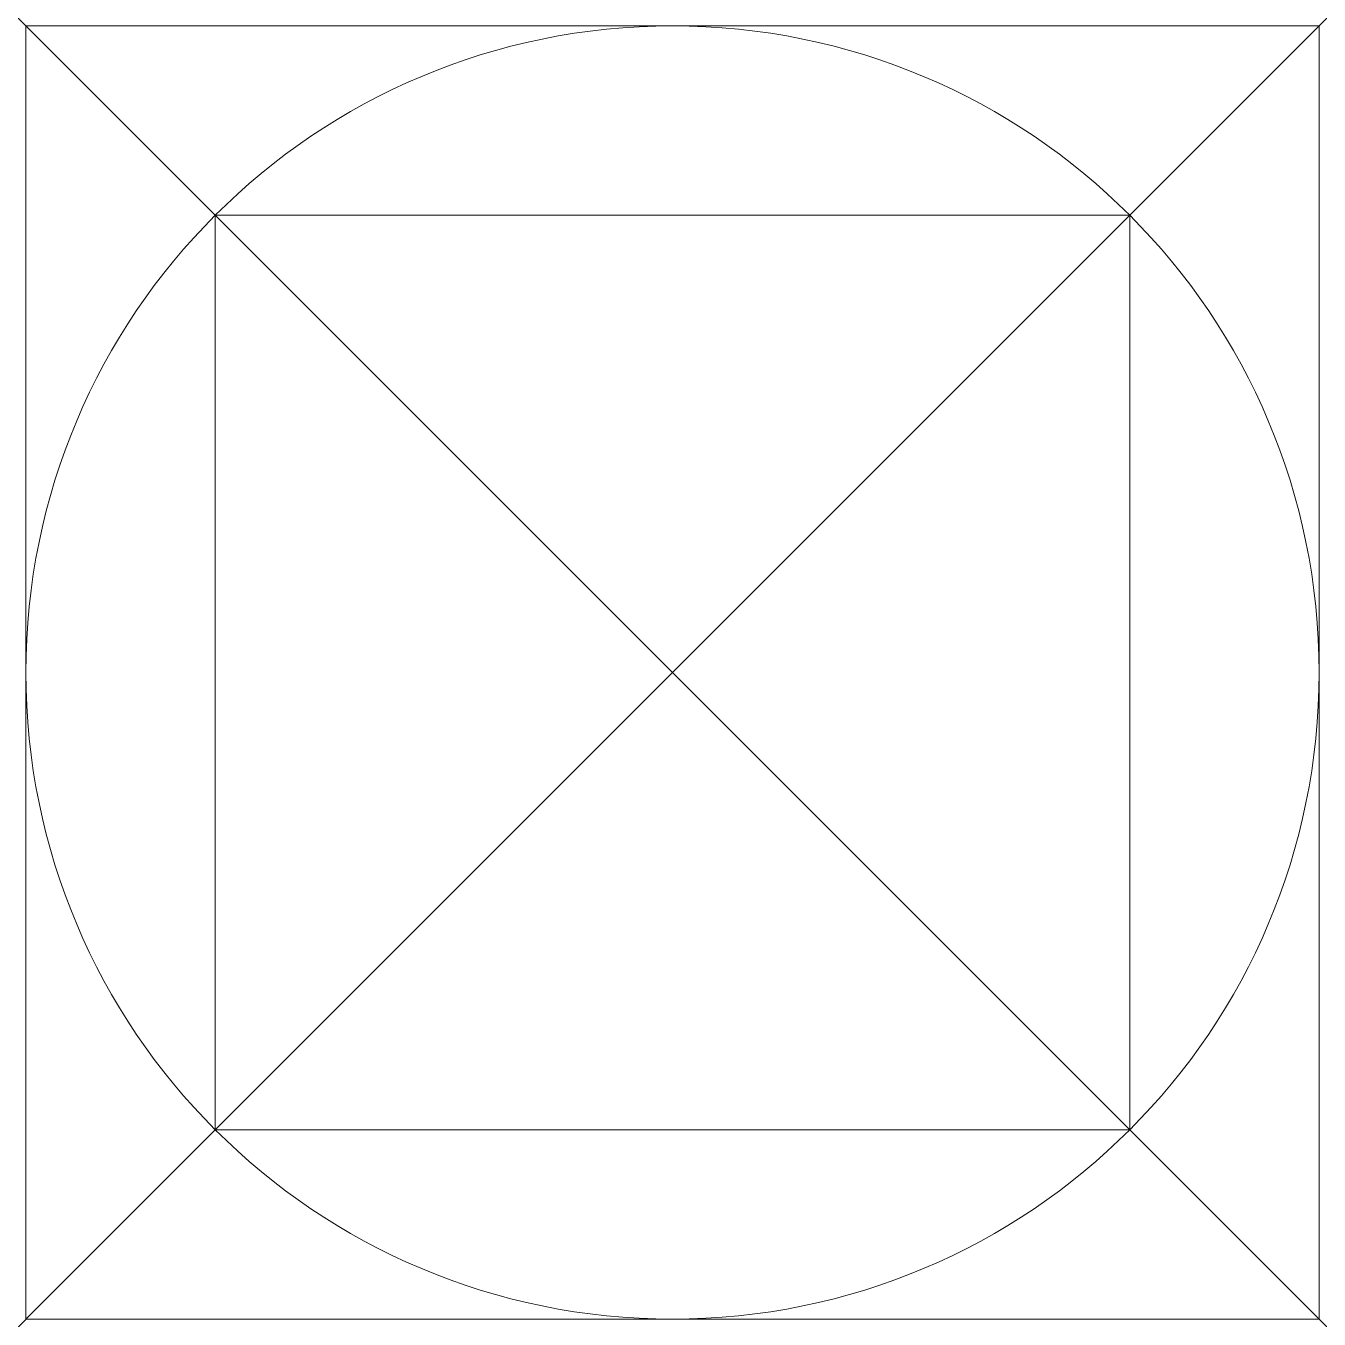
# Model space of a CAD drawing. Header units: inches. Extents: x 2.5 to 6.5, y 2.5 to 6.5.
import ezdxf

# ---------------------------------------------------------------- set-up
doc = ezdxf.new("R2010")
doc.units = ezdxf.units.IN
doc.header["$MEASUREMENT"] = 0
doc.linetypes.add('$CONSTRUCTION', pattern=[0.3, 0.2, -0.05, 0, -0.05])
doc.layers.get('0').update_dxf_attribs({"lineweight": 0})
doc.layers.add('$CONSTRUCTION', color=254, linetype='$CONSTRUCTION', lineweight=0, true_color=0xbfd8d8)

msp = doc.modelspace()

# ---------------------------------------------------------------- linework, layer by layer
at = {"layer": '$CONSTRUCTION'}
for p, direction in [((2.5, 6.5), (0.707107, -0.707107)), ((2.5, 2.5), (0.707107, 0.707107))]:
    msp.add_xline(p, direction, dxfattribs=at)
at = {"color": 7, "linetype": 'Continuous', "lineweight": 0}
for p, q in [((5.9142, 5.9142), (3.0858, 5.9142)), ((3.0858, 5.9142), (3.0858, 3.0858)), ((5.9142, 3.0858), (5.9142, 5.9142)), ((3.0858, 3.0858), (5.9142, 3.0858))]:
    msp.add_line(p, q, dxfattribs=at)
at = {"color": 7, "linetype": 'Continuous', "lineweight": 0, "flags": 128}
for points in [[(2.5, 6.5), (6.5, 6.5), (6.5, 2.5), (2.5, 2.5)], [(2.5, 6.5), (4.5, 4.5), (6.5, 6.5), (6.5, 2.5), (4.5, 4.5), (2.5, 2.5)]]:
    msp.add_lwpolyline(points, close=True, dxfattribs=at)
at = {"color": 7, "linetype": 'Continuous', "lineweight": 0}
msp.add_circle((4.5, 4.5), 2, dxfattribs=at)

doc.saveas('drawing.dxf')
